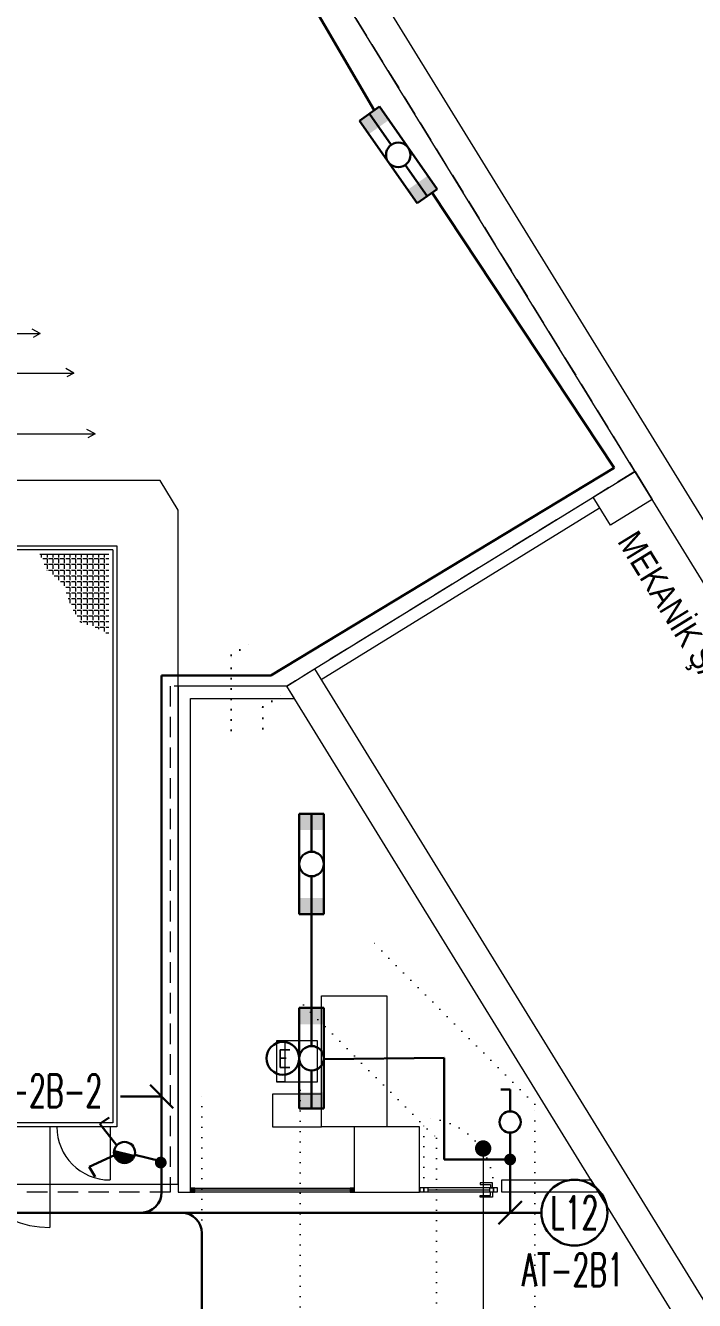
# Model space of a CAD drawing. Header units: metres. Extents: x -13316 to 152404, y -3899 to 30226.
# Drawn here: x 2878 to 3696, y 7378 to 8936 of the extents above; entities that cross this region are included whole.
import ezdxf
from ezdxf.enums import TextEntityAlignment as Align

# ---------------------------------------------------------------- set-up
doc = ezdxf.new("R2010")
doc.units = ezdxf.units.M
doc.header["$LTSCALE"] = 100
doc.header["$MEASUREMENT"] = 0
doc.header["$PDMODE"] = 1
for name, pattern in [('DOT2', [0.125, 0, -0.125]), ('DOT5', [0.75, 0, -0.75]), ('HIDDEN', [0.375, 0.25, -0.125])]:
    doc.linetypes.add(name, pattern=pattern)
doc.layers.get('0').update_dxf_attribs({"color": 9, "lineweight": 9})
for name, color, linetype, lineweight in [('00', 9, 'Continuous', 9), ('01', 9, 'Continuous', 9), ('05', 9, 'Continuous', 9), ('06B', 9, 'Continuous', 9), ('06D', 9, 'Continuous', 9), ('10', 9, 'Continuous', 9), ('15', 9, 'Continuous', 9), ('20', 9, 'DOT2', 9), ('21', 9, 'Continuous', 9), ('21_mahal200', 9, 'Continuous', 9), ('E-1x36 W SIVAÜSTÜ FLUORESAN ARMATÜR (ETANŞ)', 7, 'Continuous', 30), ('E-2x36 W SIVAÜSTÜ FLUORESAN ARMATÜR (ETANŞ)', 7, 'Continuous', 30), ('E-ACİL AYDINLATMA KİTİ', 7, 'Continuous', 30), ('E-ANAHTAR', 7, 'Continuous', 30), ('E-KABLO', 7, 'Continuous', 30), ('E-KOMÜTATÖR ANAHTAR (ETANŞ)', 7, 'Continuous', 30), ('E-LINYE', 7, 'Continuous', 30)]:
    doc.layers.add(name, color=color, linetype=linetype, lineweight=lineweight)
doc.styles.add('E-YAZI', font='txttw.shx')
doc.styles.add('MuuM_TEXT-STANDART', font='ARIALN.TTF')
doc.dimstyles.new('MuuM_DIM200', dxfattribs={"dimscale": 20, "dimtxt": 2, "dimasz": 1, "dimexe": 1, "dimexo": 1, "dimgap": 1, "dimtad": 1, "dimdec": 1, "dimrnd": 0.5, "dimdsep": 46, "dimtxsty": 'MuuM_TEXT-STANDART', "dimblk": 'ARCHTICK', "dimcen": 0, "dimdle": 0.15, "dimclrd": 256, "dimclre": 256, "dimclrt": 256, "dimadec": 0, "dimazin": 0, "dimtfac": 5, "dimtdec": 1, "dimtix": 1, "dimtmove": 2, "dimatfit": 3, "dimldrblk": 'DOT', "dimfxl": 3, "dimfxlon": 1, "dimtolj": 1, "dimlwd": -1, "dimlwe": -1, "dimarcsym": 0})
pattern_1 = [(180, (37871.371, -7935.1185), (-9e-16, -6.985), [5.08, -1.905]), (270, (37871.371, -7935.1185), (6.985, -1e-15), [5.08, -1.905])]

# ---------------------------------------------------------------- blocks, each defined once
blk = doc.blocks.new('100_ACİL AYDINLATMA KİTİ')
at = {"layer": 'E-ACİL AYDINLATMA KİTİ', "color": 3}
blk.add_circle((0, 0), 1.251, dxfattribs=at)
at = {"layer": 'E-ACİL AYDINLATMA KİTİ', "color": 3, "style": 'E-YAZI'}
blk.add_text('E', height=1.34, dxfattribs=at).set_placement((-0.448, -0.694))
blk = doc.blocks.new('100_ANAHTAR')
at = {"layer": 'E-ANAHTAR', "color": 4}
for p, q in [((0, 5.345), (-0.714, 5.345)), ((0, 3.673), (0, 5.345)), ((0, 2.053), (0, 0))]:
    blk.add_line(p, q, dxfattribs=at)
blk.add_circle((0, 2.863), 0.81, dxfattribs=at)
blk = doc.blocks.new('100_2x36 W SIVAÜSTÜ FLUORESAN ARMATÜR (ETANŞ)')
at = {"layer": 'E-2x36 W SIVAÜSTÜ FLUORESAN ARMATÜR (ETANŞ)', "color": 4}
for p, q in [((-6.15, 1.5), (6.15, 1.5)), ((-6.15, 1.5), (-6.15, -1.5)), ((-1.5, 0), (-6.15, 0)), ((1.5, 0), (6.15, 0)), ((6.15, 1.5), (6.15, -1.5)), ((-6.15, -1.5), (6.15, -1.5))]:
    blk.add_line(p, q, dxfattribs=at)
blk.add_circle((0, 0), 1.5, dxfattribs=at)
for points in [[(-4.15, 1.5), (-4.15, -1.5), (-6.15, 1.5), (-6.15, -1.5)], [(4.15, 1.5), (4.15, -1.5), (6.15, 1.5), (6.15, -1.5)]]:
    blk.add_solid(points, dxfattribs=at)
blk = doc.blocks.new('100_KOMÜTATÖR ANAHTAR (ETANŞ)')
at = {"layer": 'E-KOMÜTATÖR ANAHTAR (ETANŞ)', "color": 4}
for p, q in [((-1.695, 5.222), (-2.326, 4.622)), ((-0.372, 3.563), (-1.695, 5.222)), ((0.372, 3.563), (1.695, 5.222)), ((1.695, 5.222), (2.326, 4.622)), ((0, 2.053), (0, 0))]:
    blk.add_line(p, q, dxfattribs=at)
at = {"layer": 'E-KOMÜTATÖR ANAHTAR (ETANŞ)', "color": 4, "const_width": 0.81}
blk.add_lwpolyline([(0, 3.268, 0.414214), (-0.405, 2.863, 0.414214), (0, 2.458, 0.414214)], format="xyb", dxfattribs=at)
at = {"layer": 'E-KOMÜTATÖR ANAHTAR (ETANŞ)', "color": 4}
blk.add_circle((0, 2.863), 0.81, dxfattribs=at)
blk = doc.blocks.new('p-kolon_80x80')
blk.add_lwpolyline([(-40, -40), (40, -40), (40, 40), (-40, 40)], close=True)
blk = doc.blocks.new('2.bod.sitatik')
at = {"layer": '01'}
for points in [[(6612.7, -2131.8), (4752.4, -1474.9), (3694.6, -1194.2), (2863.6, 154.4)], [(2885.9, 194.4), (3720.3, -1159.7), (4764.2, -1436.6), (6627.6, -2094.7)]]:
    blk.add_lwpolyline(points, dxfattribs=at)
for points in [[(3324.2, -593.2), (3273.2, -624.7), (3252.2, -590.6), (3303.3, -559.2)], [(2911.6, -800.5), (3399.2, -1591.8), (3464.9, -1609), (3454.7, -1647.6), (3373.6, -1626.4), (2877.6, -821.5), (2911.6, -800.5)]]:
    blk.add_lwpolyline(points, close=True, dxfattribs=at)
blk.add_blockref('p-kolon_80x80', (3000, -1400), dxfattribs=at)
blk = doc.blocks.new('p-sandalye-03')
for points in [[(-5, -25.1), (-5, 24.9), (-55, 24.9), (-55, -25.1), (-5, -25.1)], [(-55, 24.9), (-45, 24.9), (-45, -25.1), (-55, -25.1)]]:
    blk.add_lwpolyline(points)
blk.add_point((0, -0.1))
blk = doc.blocks.new('m-calisma unitesi 02')
at = {"ltscale": 0.5}
blk.add_lwpolyline([(-160, 140), (-160, 80), (-120, 80), (-120, 140)], close=True, dxfattribs=at)
blk.add_lwpolyline([(0, 80), (0, 0), (-160, 0), (-160, 80)], close=True)
at = {"linetype": 'DOT5'}
blk.add_lwpolyline([(-160, 80), (-160, 80)], dxfattribs=at)
at = {"rotation": 270}
blk.add_blockref('p-sandalye-03', (-80, 80), dxfattribs=at)
blk = doc.blocks.new('p-al-01')
at = {"layer": '06B'}
for points in [[(27, 4.3), (27, 10.6), (42, 10.6), (42, 8.7), (29.3, 8.7), (29.3, 8.7), (29.3, 4.3), (27, 4.3)], [(27, -0.7), (27, -6.9), (42, -6.9), (42, -5), (29.3, -5), (29.3, -5), (29.3, -0.7), (27, -0.7)]]:
    blk.add_lwpolyline(points, dxfattribs=at)
at = {"layer": '06D'}
for p, q in [((115.7, 4.3), (28.8, 4.3)), ((28.8, -0.7), (115.7, -0.7))]:
    blk.add_line(p, q, dxfattribs=at)
at = {"layer": '10'}
for points in [[(25.7, -0.7), (25.7, 4.3), (20.7, 4.3), (20.7, -0.7)], [(30.7, -0.7), (30.7, 4.3), (25.7, 4.3), (25.7, -0.7)], [(110.7, -0.7), (110.7, 4.3), (105.7, 4.3), (105.7, -0.7)], [(115.7, -0.7), (115.7, 4.3), (110.7, 4.3), (110.7, -0.7)]]:
    blk.add_lwpolyline(points, close=True, dxfattribs=at)
at = {"layer": '15'}
blk.add_lwpolyline([(105.7, 1.8), (30.7, 1.8)], dxfattribs=at)
at = {"layer": '20'}
blk.add_lwpolyline([(110.7, -0.7), (110.7, -85.7)], dxfattribs=at)
blk.add_arc((110.7, -0.7), 85, 180, 270, dxfattribs=at)
blk = doc.blocks.new('prf-10x10')
blk.add_lwpolyline([(-5, -5), (5, -5), (5, 5), (-5, 5)], close=True)
at = {"color": 255}
blk.add_solid([(-5, -5), (5, -5), (-5, 5), (5, 5)], dxfattribs=at)
at = {"layer": '10'}
blk.add_point((0, 0), dxfattribs=at)
blk = doc.blocks.new('_ArchTick')
at = {"color": 0, "linetype": 'ByBlock', "const_width": 0.15}
blk.add_lwpolyline([(-0.5, -0.5), (0.5, 0.5)], dxfattribs=at)
blk = doc.blocks.new('_Dot')
at = {"color": 0, "linetype": 'ByBlock', "lineweight": -2}
blk.add_line((-0.5, 0), (-1, 0), dxfattribs=at)
at = {"color": 0, "linetype": 'ByBlock', "const_width": 0.5}
blk.add_lwpolyline([(-0.25, 0, 1), (0.25, 0, 1)], format="xyb", close=True, dxfattribs=at)
blk = doc.blocks.new('2.bod.Mimari')
at = {"layer": '06D'}
h = blk.add_hatch(dxfattribs=at)
h.set_pattern_fill('ANGLE', color=256, style=0)
h.set_pattern_definition(pattern_1)
h.paths.add_polyline_path([(2604.25, -696.63), (2612.83, -722.34), (2625.26, -743.77), (2643.27, -749.77), (2660, -758.69), (2660, -660), (2656.5, -660), (2591.5, -660), (2583, -660), (2575.53, -660), (2584.1, -679.91)])
h = blk.add_hatch(dxfattribs=at)
h.set_pattern_fill('ANGLE', color=256, style=0)
h.set_pattern_definition(pattern_1)
h.paths.add_polyline_path([(2604.25, -696.63), (2612.83, -722.34), (2625.26, -743.77), (2643.27, -749.77), (2660, -758.69), (2660, -660), (2656.5, -660), (2591.5, -660), (2583, -660), (2575.53, -660), (2584.1, -679.91)])
at = {"layer": '00'}
for points in [[(2911.64, -800.47), (3252.18, -590.64)], [(2919.51, -813.24), (3260.05, -603.41)]]:
    blk.add_lwpolyline(points, dxfattribs=at)
for points in [[(2877.58, -821.46), (2745, -821.46), (2745, -1440), (2760, -1440), (2759.94, -1425), (2760, -1425), (2760, -836.46), (2886.83, -836.46)], [(3258.72, -1440), (3140.29, -1440), (3140.29, -1425), (3249.48, -1425)]]:
    blk.add_lwpolyline(points, close=True, dxfattribs=at)
at = {"layer": '06D'}
for p, q in [((2448.04, -438.77), (2617.36, -438.77)), ((2459.76, -513.13), (2643.14, -513.13)), ((2260, -650), (2670, -650)), ((2670, -650), (2670, -1360)), ((2665, -655), (2265, -655)), ((2575.53, -660), (2659.97, -660)), ((2665, -655), (2665, -1355)), ((2670, -1000), (2670, -1355)), ((2665, -1355), (2265, -1355)), ((2670, -1360), (2260, -1360)), ((2588.05, -1360), (2588.05, -1483)), ((2661.5, -1360), (2661.5, -1425))]:
    blk.add_line(p, q, dxfattribs=at)
for points in [[(2055.21, -425.07), (2055.21, -354.62), (2471.39, -354.62), (2471.39, -390.57), (2576.12, -390.57)], [(2576.12, -390.57), (2566.26, -385.15)], [(2576.12, -390.57), (2567.36, -395.25)], [(2617.36, -438.77), (2607.5, -433.35)], [(2617.36, -438.77), (2608.6, -443.45)], [(2643.14, -513.13), (2633.28, -507.71)], [(2643.14, -513.13), (2634.38, -517.81)]]:
    blk.add_lwpolyline(points, dxfattribs=at)
for points in [[(2340, -1430), (2745, -1430), (2745, -606.29), (2722.64, -570), (2340, -570)], [(2960, -1435), (2960, -1440), (2760, -1440), (2760, -1435)]]:
    blk.add_lwpolyline(points, close=True, dxfattribs=at)
at = {"layer": '06D', "linetype": 'DOT2', "lineweight": -3}
for points in [[(2809.57, -875.17), (2809.57, -783.62), (2833.52, -768.87)], [(2848.45, -873.03), (2848.45, -846.63), (2872.39, -831.87)]]:
    blk.add_lwpolyline(points, dxfattribs=at)
at = {"layer": '06D', "linetype": 'DOT2'}
for points in [[(2897.84, -1210.88), (3060.69, -1373.73), (3060.69, -1715.29, -0.4142136), (2966.19, -1809.79), (1311.79, -1809.79, 0.4142136), (1226.29, -1895.29), (1226.29, -3734.29), (1346.29, -3734.29), (1346.29, -2024.29, -0.4142136), (1440.79, -1929.79), (3095.19, -1929.79, 0.4142136), (3180.69, -1844.29), (3180.69, -1332.19), (2978.61, -1130.11)], [(402.38, -2372, 0.4142136), (372.38, -2402), (372.38, -3732.3), (252.38, -3732.3), (252.38, -2342, -0.4142136), (342.38, -2252), (1048.17, -2252, 0.4142136), (1078.17, -2222), (1078.17, -1719.8, -0.4142136), (1168.17, -1629.8), (2743.84, -1629.8, 0.4142136), (2773.84, -1599.8), (2773.84, -1315.34)], [(2893.84, -1315.34), (2893.84, -1659.8, -0.4142136), (2803.84, -1749.8), (2202.25, -1749.8)]]:
    blk.add_lwpolyline(points, format="xyb", dxfattribs=at)
at = {"layer": '06D'}
for centre, radius, end in [((2588.05, -1360), 123, 269.99931), ((2661.5, -1360), 65, 270)]:
    blk.add_arc(centre, radius, 180, end, dxfattribs=at)
at = {"layer": '15'}
blk.add_lwpolyline([(2955, -1437.5), (2765, -1437.5)], dxfattribs=at)
at = {"layer": '20', "color": 251, "linetype": 'HIDDEN'}
blk.add_lwpolyline([(1981.24, 154.38), (2863.59, 154.38), (3303.26, -559.16), (2877.58, -821.46), (2735, -821.46), (2735, -1440), (2735, -1440), (2340, -1440), (2340, -1360), (2260, -1360), (2260, -1440), (1640, -1440), (1640, -1360), (1560, -1360), (1560, -1440), (940, -1440), (940, -1360), (860, -1360), (860, -1440), (440, -1440), (440, -892.23)], close=True, dxfattribs=at)
at = {"rotation": 180}
blk.add_blockref('p-al-01', (3155.96, -1435.4), dxfattribs=at)
at = {"layer": '05', "rotation": 90.00000000000001}
blk.add_blockref('m-calisma unitesi 02', (3000, -1200), dxfattribs=at)
at = {"layer": '10', "xscale": 0.5, "yscale": 0.5}
for p in [(2762.5, -1437.5), (2957.5, -1437.5)]:
    blk.add_blockref('prf-10x10', p, dxfattribs=at)
at = {"layer": '21', "style": 'MuuM_TEXT-STANDART'}
blk.add_text('MEKANİK ŞAFT', height=30, rotation=301.52599, dxfattribs=at).set_placement((3280.93, -644.38))
at = {"layer": '21_mahal200'}
blk.add_leader([(3117.66, -1386.49), (3117.66, -1698.61)], dimstyle='MuuM_DIM200', override={"dimasz": 1, "dimfxl": 10}, dxfattribs=at)

msp = doc.modelspace()

# ---------------------------------------------------------------- linework, layer by layer
at = {"layer": 'E-1x36 W SIVAÜSTÜ FLUORESAN ARMATÜR (ETANŞ)', "color": 6}
for p, q in [((3304.23, 8832.71), (3161.3, 9077.67)), ((3597.72, 8395.28), (3375.16, 8731.5)), ((3178.28, 8141.59), (3597.72, 8395.28)), ((3044.59, 8141.59), (3178.28, 8141.59))]:
    msp.add_line(p, q, dxfattribs=at)
at = {"layer": 'E-KABLO', "color": 6}
for p, q in [((3044.59, 7510), (3044.59, 8141.59)), ((3227.84, 7735.18), (3227.84, 7849.66)), ((3390, 7674.1), (3242.84, 7672.52)), ((3390, 7550), (3390, 7674.1)), ((3470.6, 7550), (3390, 7550)), ((3470.6, 7550), (3470.6, 7485)), ((3068.84, 7485), (3470.6, 7485))]:
    msp.add_line(p, q, dxfattribs=at)
at = {"layer": 'E-KABLO', "color": 5}
for p, q in [((1804.53, 7485), (3068.84, 7485)), ((3093.84, 7460), (3093.84, 6815))]:
    msp.add_line(p, q, dxfattribs=at)
at = {"layer": 'E-KABLO', "color": 4, "linetype": 'Continuous', "const_width": 7.2}
for points in [[(3047.12, 7546.23, -1), (3039.92, 7546.23, -1)], [(3474.2, 7550, 1), (3467, 7550, 1)]]:
    msp.add_lwpolyline(points, format="xyb", close=True, dxfattribs=at)
at = {"layer": 'E-KABLO', "color": 6}
msp.add_arc((3019.59, 7510), 25, 270, 0, dxfattribs=at)
at = {"layer": 'E-KABLO', "color": 5}
msp.add_arc((3068.84, 7460), 25, 0, 90, dxfattribs=at)
at = {"layer": 'E-LINYE', "color": 7, "linetype": 'Continuous'}
for p, q in [((3030.44, 7641.16), (3058.73, 7612.87)), ((3044.59, 7627.02), (2994.19, 7627.02)), ((3484.74, 7499.14), (3456.46, 7470.86)), ((3470.6, 7485), (3508.97, 7485))]:
    msp.add_line(p, q, dxfattribs=at)
msp.add_circle((3549.21, 7485), 40.25, dxfattribs=at)

# ---------------------------------------------------------------- block references
for name in ['2.bod.sitatik', '2.bod.Mimari']:
    msp.add_blockref(name, (320, 8950))
at = {"layer": 'E-2x36 W SIVAÜSTÜ FLUORESAN ARMATÜR (ETANŞ)', "xscale": 10, "yscale": 10, "zscale": 10}
for p, rotation in [((3333.9, 8777.82), 305.0192353889391), ((3227.84, 7911.16), 270), ((3227.84, 7673.68), 270)]:
    msp.add_blockref('100_2x36 W SIVAÜSTÜ FLUORESAN ARMATÜR (ETANŞ)', p, dxfattribs=dict(at, rotation=rotation))
at = {"layer": 'E-ACİL AYDINLATMA KİTİ', "xscale": 16, "yscale": 16, "zscale": 16}
msp.add_blockref('100_ACİL AYDINLATMA KİTİ', (3192.83, 7673.68), dxfattribs=at)
at = {"layer": 'E-ANAHTAR', "xscale": 16, "yscale": 16, "zscale": 16}
msp.add_blockref('100_ANAHTAR', (3470.6, 7550), dxfattribs=at)
at = {"layer": 'E-KOMÜTATÖR ANAHTAR (ETANŞ)', "xscale": 16, "yscale": 16, "zscale": 16, "rotation": 76.45140424013205}
msp.add_blockref('100_KOMÜTATÖR ANAHTAR (ETANŞ)', (3043.76, 7547.83), dxfattribs=at)

# ---------------------------------------------------------------- texts
at = {"layer": 'E-LINYE', "color": 3, "linetype": 'Continuous', "style": 'E-YAZI', "width": 0.6}
for s, p in [('KT-2B-2', (2894.87, 7633.99)), ('L12', (3549.21, 7485)), ('AT-2B1', (3547.37, 7415.26))]:
    msp.add_text(s, height=40, dxfattribs=at).set_placement(p, align=Align.MIDDLE_CENTER)

doc.saveas('drawing.dxf')
